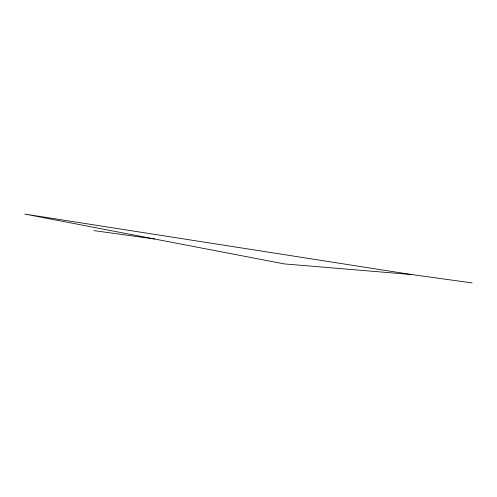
<?xml version="1.0" encoding="UTF-8"?>
<svg xmlns="http://www.w3.org/2000/svg" width="497" height="497" viewBox="0 0 497 497"><rect width="100%" height="100%" fill="white"/><g stroke="black" fill="none" stroke-linecap="round" stroke-linejoin="round"><path stroke-width="0.75" d="M411.559 274.537L284.172 263.895L24.85 214.083L411.559 274.537L472.15 282.917M93.921 230.608L154.511 238.989"/></g></svg>
